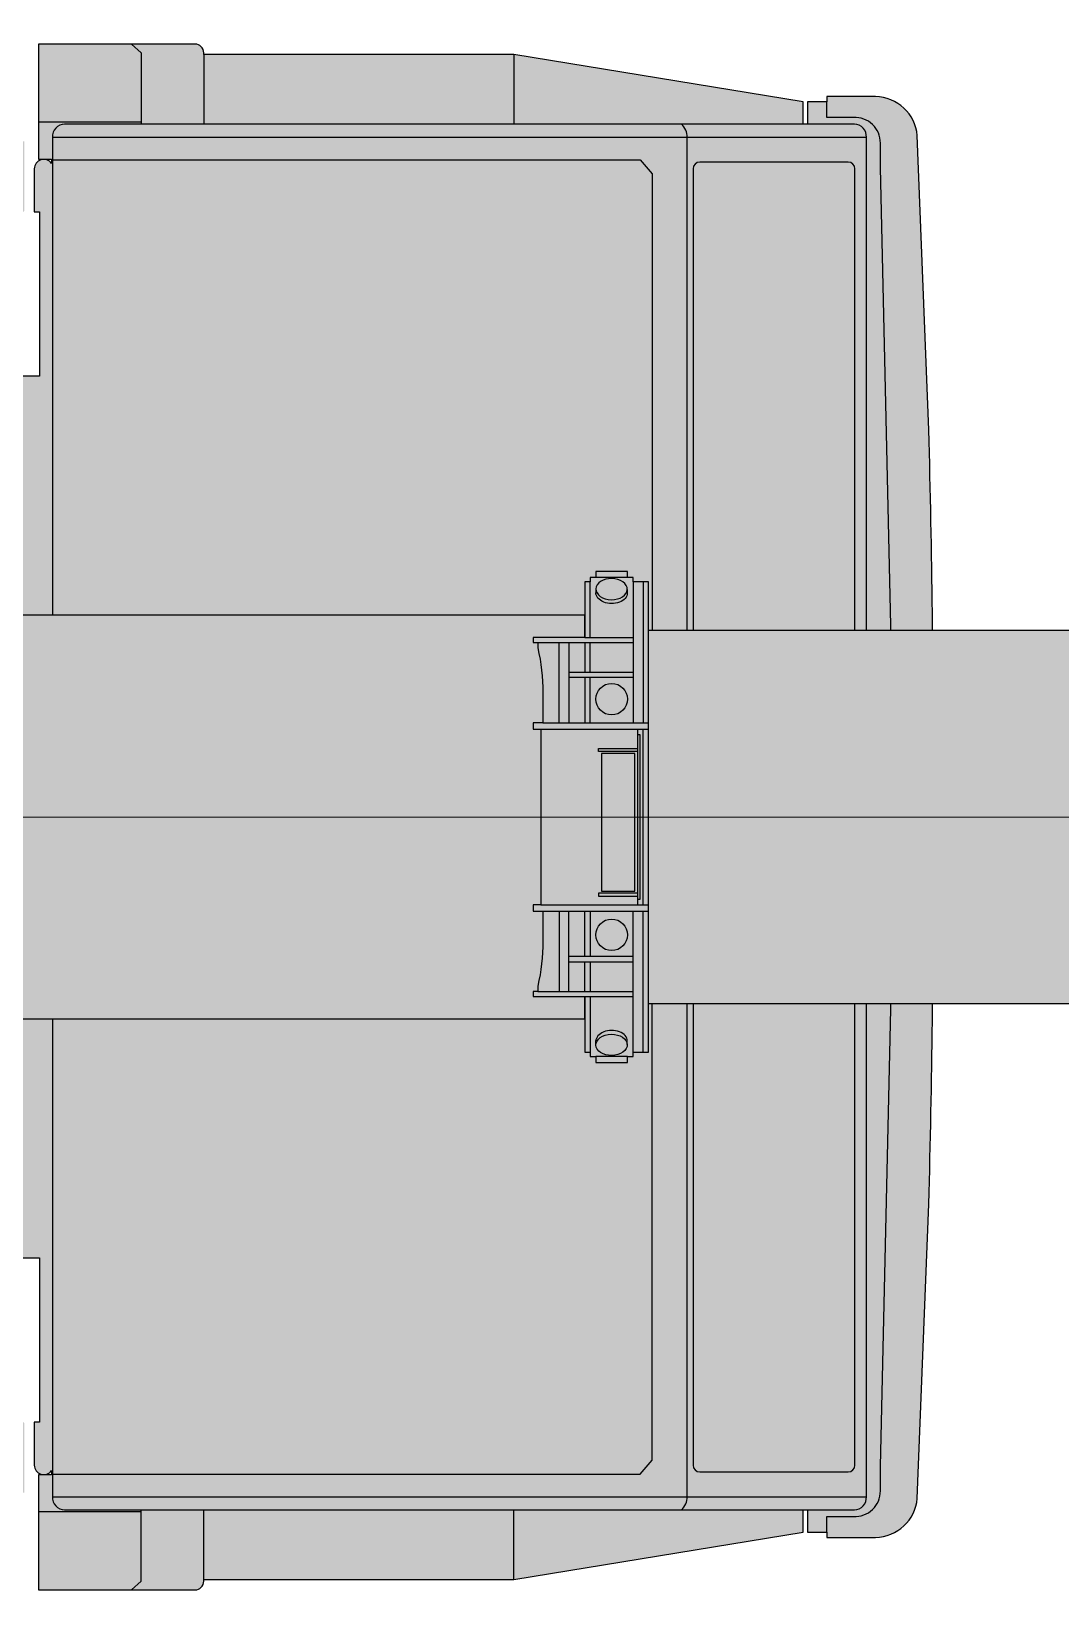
# Model space of a CAD drawing. Header units: millimetres. Extents: x -4300 to 16918, y -16722 to 12457.
# Drawn here: x 7575 to 9532, y -13715 to -10728 of the extents above; entities that cross this region are included whole.
import ezdxf

# ---------------------------------------------------------------- set-up
doc = ezdxf.new("R2010")
doc.units = ezdxf.units.MM
doc.set_wipeout_variables(frame=1)
doc.layers.add('Техника KA-1300SL', color=250, linetype='Continuous')
doc.layers.add('Техника KA-1300SL Штрих', color=7, linetype='Continuous', true_color=0xffe79e)

# ---------------------------------------------------------------- blocks, each defined once
blk = doc.blocks.new('KA-1300SL-20230312.204833')
at = {"color": 0, "linetype": 'ByBlock', "lineweight": -2, "transparency": 16777216}
blk.add_wipeout([(-92.00050564589031, -447.0027251961592), (-92.00050564589031, -455.0001616890932), (-81.00094367633568, -455.00721721312766), (-81.00799920038122, -467.0016080715204), (-21.00076728824206, -467.0016080715204), (-21.00076728824206, -455.00721721312766), (-9.997677556671931, -455.0001616890932), (-9.983566508602962, -447.0027251961592), (0, -447.0027251961592), (0, -341.4873632624758), (98.00122883710361, -341.5014743105421), (98.00122883710361, -331.50026899185195), (89.38996175318607, -331.50026899185195), (89.38996175318607, -321.5025914351819), (89.38996175318607, -321.50259143518167), (85.11587645348595, -300.37656458190554), (82.09681165330437, -279.0350073873906), (80.34330490708197, -257.55240908445217), (79.86147654479657, -236.00375118694592), (79.86147654479646, -236.00375118694592), (79.86147654479646, -179.00217251344293), (98.00122883710361, -179.00217251344293), (98.00122883710361, -167.00778165504914), (83.62207085510096, -167.00072613101474), (83.62207085510096, 167.00072613101474), (98.00122883710361, 167.00778165504926), (98.00122883710361, 179.00217251344293), (79.86147654479646, 179.00217251344293), (79.86147654479646, 236.00375118694592), (79.86147654479657, 236.00375118694592), (80.34330490708197, 257.55240908445217), (82.09681165330437, 279.0350073873906), (85.11587645348595, 300.37656458190554), (89.38996175318607, 321.5025914351818), (89.38996175318607, 321.502591435182), (89.38996175318607, 331.50026899185195), (98.00122883710361, 331.50026899185195), (98.00122883710361, 341.5014743105421), (0, 341.4873632624758), (0, 447.0027251961592), (-9.983566508602962, 447.0027251961592), (-9.997677556671931, 455.00016168909315), (-21.00076728824206, 455.00721721312766), (-21.00076728824206, 467.0016080715204), (-81.00799920038122, 467.0016080715204), (-81.00094367633568, 455.00721721312766), (-92.00050564589031, 455.00016168909315), (-92.00050564589031, 447.0027251961592), (-120.92462642469764, 447.0027251961592), (-120.92462642469764, -447.0027251961592)], dxfattribs=at)
at = {"layer": 'Техника KA-1300SL Штрих', "ltscale": 30, "transparency": 16777216}
h = blk.add_hatch(color=256, dxfattribs=at)
h.dxf.hatch_style = 1
edge = h.paths.add_edge_path()
edge.add_line((-120.9246264246976, -447.0027251961592), (-92.00050564589037, -447.0027251961592))
edge.add_line((-92.00050564589037, -447.0027251961592), (-92.00050564589037, -455.0001616890931))
edge.add_line((-92.00050564589037, -455.0001616890931), (-81.00094367633574, -455.0072172131277))
edge.add_line((-81.00094367633574, -455.0072172131277), (-81.00799920038116, -467.0016080715204))
edge.add_line((-81.00799920038116, -467.0016080715204), (-21.00076728824206, -467.0016080715204))
edge.add_line((-21.00076728824206, -467.0016080715204), (-21.00076728824206, -455.0072172131277))
edge.add_line((-21.00076728824206, -455.0072172131277), (-9.997677556671988, -455.0001616890931))
edge.add_line((-9.997677556671988, -455.0001616890931), (-9.983566508602962, -447.0027251961592))
edge.add_line((-9.983566508602962, -447.0027251961592), (0, -447.0027251961592))
edge.add_line((0, -447.0027251961592), (0, -341.4873632624758))
edge.add_line((0, -341.4873632624758), (98.00122883710355, -341.5014743105421))
edge.add_line((98.00122883710355, -341.5014743105421), (98.00122883710355, -331.500268991852))
edge.add_line((98.00122883710355, -331.500268991852), (89.38996175318607, -331.500268991852))
edge.add_line((89.38996175318607, -331.500268991852), (89.38996175318607, -321.5025914351818))
edge.add_arc((444.6858539962559, -238.6259876081981), 364.8338012118585, 179.5881840636897, 193.1300809338688, ccw=False)
edge.add_line((79.86147654479646, -236.0037511869459), (79.86147654479646, -179.0021725134429))
edge.add_line((79.86147654479646, -179.0021725134429), (98.00122883710355, -179.0021725134429))
edge.add_line((98.00122883710355, -179.0021725134429), (98.00122883710355, -167.0077816550493))
edge.add_line((98.00122883710355, -167.0077816550493), (83.6220708551009, -167.0007261310147))
edge.add_line((83.6220708551009, -167.0007261310147), (83.6220708551009, 167.0007261310147))
edge.add_line((83.6220708551009, 167.0007261310147), (98.00122883710355, 167.0077816550493))
edge.add_line((98.00122883710355, 167.0077816550493), (98.00122883710355, 179.0021725134429))
edge.add_line((98.00122883710355, 179.0021725134429), (79.86147654479646, 179.0021725134429))
edge.add_line((79.86147654479646, 179.0021725134429), (79.86147654479646, 236.0037511869459))
edge.add_arc((444.6858539962559, 238.6259876081981), 364.8338012118585, 166.8699190661312, 180.4118159363103, ccw=False)
edge.add_line((89.38996175318607, 321.5025914351818), (89.38996175318607, 331.500268991852))
edge.add_line((89.38996175318607, 331.500268991852), (98.00122883710355, 331.500268991852))
edge.add_line((98.00122883710355, 331.500268991852), (98.00122883710355, 341.5014743105421))
edge.add_line((98.00122883710355, 341.5014743105421), (0, 341.4873632624758))
edge.add_line((0, 341.4873632624758), (0, 447.0027251961592))
edge.add_line((0, 447.0027251961592), (-9.983566508602962, 447.0027251961592))
edge.add_line((-9.983566508602962, 447.0027251961592), (-9.997677556671988, 455.0001616890931))
edge.add_line((-9.997677556671988, 455.0001616890931), (-21.00076728824206, 455.0072172131277))
edge.add_line((-21.00076728824206, 455.0072172131277), (-21.00076728824206, 467.0016080715204))
edge.add_line((-21.00076728824206, 467.0016080715204), (-81.00799920038116, 467.0016080715204))
edge.add_line((-81.00799920038116, 467.0016080715204), (-81.00094367633574, 455.0072172131277))
edge.add_line((-81.00094367633574, 455.0072172131277), (-92.00050564589037, 455.0001616890931))
edge.add_line((-92.00050564589037, 455.0001616890931), (-92.00050564589037, 447.0027251961592))
edge.add_line((-92.00050564589037, 447.0027251961592), (-120.9246264246976, 447.0027251961592))
edge.add_line((-120.9246264246976, 447.0027251961592), (-120.9246264246976, -447.0027251961592))
h.paths.add_polyline_path([(-95.24957446370536, 141.0011200644412), (-95.24957446370536, -121.0128204751281), (-31.74985815456967, -121.0128204751281), (-31.74985815456967, 141.0011200644412)], flags=16)
h = blk.add_hatch(color=256, dxfattribs=at)
h.dxf.hatch_style = 1
h.set_gradient(color1=(173, 173, 173), tint=1, name='CYLINDER')
h.paths.add_polyline_path([(-95.24957446370536, 141.0011200644412), (-95.24957446370536, -121.0128204751281), (-31.74985815456967, -121.0128204751281), (-31.74985815456967, 141.0011200644412)])
at = {"color": 0, "linetype": 'ByBlock', "lineweight": -2, "transparency": 16777216}
for p, q in [((-80.82389778076322, 432.4991098603596), (-80.82389778076322, 425.0284843265499)), ((-21.13416445017356, 432.4991098603596), (-21.13416445017356, 425.0284843265499)), ((-80.82389778076322, -432.4991098603596), (-80.82389778076322, -425.0284843265499)), ((-21.13416445017356, -432.4991098603596), (-21.13416445017356, -425.0284843265499))]:
    blk.add_line(p, q, dxfattribs=at)
blk.add_lwpolyline([(-120.9246264246976, -447.0027251961592), (-92.00050564589037, -447.0027251961592), (-92.00050564589037, -455.0001616890931), (-81.00094367633574, -455.0072172131277), (-81.00799920038116, -467.0016080715204), (-21.00076728824206, -467.0016080715204), (-21.00076728824206, -455.0072172131277), (-9.997677556671988, -455.0001616890931), (-9.983566508602962, -447.0027251961592), (0, -447.0027251961592), (0, -341.4873632624758), (98.00122883710355, -341.5014743105421), (98.00122883710355, -331.500268991852), (89.38996175318607, -331.500268991852), (89.38996175318607, -321.5025914351818, -0.05915653331307316), (79.86147654479646, -236.0037511869459), (79.86147654479646, -179.0021725134429), (98.00122883710355, -179.0021725134429), (98.00122883710355, -167.0077816550493), (83.6220708551009, -167.0007261310147), (83.6220708551009, 167.0007261310147), (98.00122883710355, 167.0077816550493), (98.00122883710355, 179.0021725134429), (79.86147654479646, 179.0021725134429), (79.86147654479646, 236.0037511869459, -0.05915653331307316), (89.38996175318607, 321.5025914351818), (89.38996175318607, 331.500268991852), (98.00122883710355, 331.500268991852), (98.00122883710355, 341.5014743105421), (0, 341.4873632624758), (0, 447.0027251961592), (-9.983566508602962, 447.0027251961592), (-9.997677556671988, 455.0001616890931), (-21.00076728824206, 455.0072172131277), (-21.00076728824206, 467.0016080715204), (-81.00799920038116, 467.0016080715204), (-81.00094367633574, 455.0072172131277), (-92.00050564589037, 455.0001616890931), (-92.00050564589037, 447.0027251961592), (-120.9246264246976, 447.0027251961592)], format="xyb", close=True, dxfattribs=at)
for points in [[(-81.00094367633574, 455.0072172131277), (-21.00076728824206, 455.0072172131277)], [(-111.0010318703862, 447.0027251961592), (-111.0010318703862, 178.9986447514257)], [(-92.00050564589037, 447.0027251961592), (-92.00050564589037, 178.9880614653748)], [(-9.997677556671988, 341.5120575965948), (-9.983566508602962, 447.0027251961592)], [(0, 341.4873632624758), (-92.00403340790581, 341.5014743105421)], [(89.38996175318607, 331.500268991852), (-92.00403340790581, 331.500268991852)], [(-9.997677556671988, 275.5146857792952), (-9.997677556671988, 331.500268991852)], [(0, 331.500268991852), (0, 275.5146857792952)], [(30.00008819405411, 331.0028545474315), (30.00008819405411, 178.9915892273903)], [(49.00061441854632, 178.9915892273903), (49.00061441854632, 331.0028545474315)], [(30.00008819405411, 275.5005747312298), (-91.98992235983314, 275.5005747312298)], [(-91.98992235983314, 265.5028971745569), (30.00008819405411, 265.5028971745569)], [(-9.997677556671988, 179.0021725134429), (-9.997677556671988, 265.5028971745569)], [(0, 265.5028971745569), (0, 179.0021725134429)], [(79.86147654479646, 179.0021725134429), (-121.0022371890809, 179.0021725134429)], [(83.6220708551009, 167.0007261310147), (-120.9246264246976, 167.0007261310147)], [(-111.0010318703862, 167.0007261310147), (-111.0010318703862, -167.0007261310147)], [(-100.9998265517024, 156.5021063679033), (-105.5153619336852, 156.5021063679033), (-105.5153619336852, -156.5021063679033), (-100.9998265517024, -156.5021063679033)], [(-100.9998265517024, 167.0007261310147), (-100.9998265517024, -167.0007261310147)], [(-100.9998265516988, 144.5006599854778), (-25.9996060665726, 144.5006599854778), (-25.9996060665726, 150.5013831766928), (-100.9998265516988, 150.5013831766928)], [(-100.9998265516988, -124.5123603961647), (-25.9996060665726, -124.5123603961647), (-25.9996060665726, -130.5130835873797), (-100.9998265516988, -130.5130835873797)], [(79.86147654479646, -179.0021725134429), (-121.0022371890809, -179.0021725134429)], [(83.6220708551009, -167.0007261310147), (-120.9246264246976, -167.0007261310147)], [(-111.0010318703862, -447.0027251961592), (-111.0010318703862, -178.9986447514257)], [(-92.00050564589037, -447.0027251961592), (-92.00050564589037, -178.9880614653748)], [(-9.997677556671988, -179.0021725134429), (-9.997677556671988, -265.5028971745569)], [(0, -265.5028971745569), (0, -179.0021725134429)], [(30.00008819405411, -331.0028545474315), (30.00008819405411, -178.9915892273903)], [(49.00061441854632, -178.9915892273903), (49.00061441854632, -331.0028545474315)], [(-91.98992235983314, -265.5028971745569), (30.00008819405411, -265.5028971745569)], [(30.00008819405411, -275.5005747312298), (-91.98992235983314, -275.5005747312298)], [(-9.997677556671988, -275.5146857792952), (-9.997677556671988, -331.500268991852)], [(0, -331.500268991852), (0, -275.5146857792952)], [(89.38996175318607, -331.500268991852), (-92.00403340790581, -331.500268991852)], [(0, -341.4873632624758), (-92.00403340790581, -341.5014743105421)], [(-9.997677556671988, -341.5120575965948), (-9.983566508602962, -447.0027251961592)], [(-81.00094367633574, -455.0072172131277), (-21.00076728824206, -455.0072172131277)]]:
    blk.add_lwpolyline(points, dxfattribs=at)
blk.add_lwpolyline([(-95.24957446370536, 141.0011200644412), (-95.24957446370536, -121.0128204751281), (-31.74985815456967, -121.0128204751281), (-31.74985815456967, 141.0011200644412)], close=True, dxfattribs=at)
for centre in [(-51.01026259248465, 224.0353560273361), (-51.01026259248465, -224.0353560273361)]:
    blk.add_circle(centre, 29.97591387476148, dxfattribs=at)
blk.add_ellipse((-50.97903111546839, 433.1693846436219), major_axis=(-29.84486666529483, -0.6702747832623553), ratio=0.6705945017186393, dxfattribs=at)
blk.add_ellipse((-50.97903111546839, 425.6987591098123), major_axis=(-29.84486666529483, -0.6702747832623553), ratio=0.6705945017186393, start_param=6.253066318230379, end_param=9.42477796076938, dxfattribs=at)
at = {"color": 0, "linetype": 'ByBlock', "lineweight": -2, "transparency": 16777216, "extrusion": (0, 0, -1)}
blk.add_ellipse((-50.97903111546839, -433.1693846436219), major_axis=(-29.84486666529483, 0.6702747832623592), ratio=0.6705945017186393, dxfattribs=at)
blk.add_ellipse((-50.97903111546839, -425.6987591098123), major_axis=(-29.84486666529483, 0.6702747832623592), ratio=0.6705945017186393, start_param=6.253066318230379, end_param=9.42477796076938, dxfattribs=at)
blk = doc.blocks.new('KA-1300SL-20230914.120726')
at = {"color": 0, "linetype": 'ByBlock', "lineweight": -2, "transparency": 16777216}
blk.add_wipeout([(-9291.96874633288, 39.8931405182675), (-9307.615104170627, 29.948719068915125), (-9317.52333490026, 14.279418020121739), (-9319.799420021593, -4.119480535760886), (-9314.008272035619, -21.730915359586106), (-9301.256904063246, -35.18835368871896), (-9291.96920302798, -39.8929759863322), (-9291.969203027984, -39.89297598632402), (-9290.698294881266, -213.8917088613207), (-9288.597346624207, -387.8823990319279), (-9285.666406069016, -561.861086913761), (-9281.905539916435, -735.8238131955832), (-9281.905539916428, -735.8238131955977), (-9259.785850837165, -1295.4048556536372), (-9259.785850837165, -1295.4048556536372), (-9253.520432900952, -1320.3568249843775), (-9239.762042273976, -1342.0953374163091), (-9219.892449161813, -1358.4371703904499), (-9195.907178513839, -1367.7410957631637), (-9180.256805328838, -1369.5288124765766), (-9088.04786731637, -1369.5288124765766), (-9088.033798504744, -1359.550507830706), (-9051.300131348788, -1359.5364390190807), (-9051.296614145882, -1317.2455912707792), (-9042.943257242834, -1317.2455912707792), (-9042.943257242834, -1359.5118185987349), (-8492.884377485316, -1449.4748345423495), (-7903.365998319267, -1449.4748345423495), (-7903.102208101279, -1452.8689353471646), (-7903.102208101279, -1452.8689353471646), (-7901.834117993775, -1459.140302861123), (-7898.30377663728, -1464.4764806057747), (-7893.027941696531, -1468.0963795952302), (-7886.778869412003, -1469.4701330660582), (-7886.778869412003, -1469.4701330660582), (-7588.611510212533, -1469.4701330660582), (-7588.611510212533, -1250.3694952057322), (-7613.544961617034, -1250.3694952057322), (-7613.488686370632, -1242.508546709667), (-7613.488686370632, -1242.508546709667), (-7604.553499974532, -1249.0780643791431), (-7593.463875160912, -1249.2058917461673), (-7584.379632518811, -1242.844079585937), (-7580.7083552815275, -1232.379002338751), (-7580.7083552815275, -1150.403554195902), (-7590.964518957016, -1150.403554195902), (-7590.964518957016, -837.8649039202892), (-7557.290818329748, -837.8649039202892), (-7557.290818329748, -1148.5921946990302), (-7557.797295548291, -1148.5921946990302), (-7562.0882830942755, -1152.8831822450156), (-7562.0882830942755, -1441.188304494527), (-7562.0882830942755, -1441.188304494527), (-7558.0994565668225, -1461.1820058817702), (-7546.768293404287, -1478.1308575718567), (-7529.817154245315, -1489.4585984517298), (-7509.822647903035, -1493.4433880769175), (-7509.822647903035, -1493.4433880769175), (-7496.415070423265, -1493.4609740916048), (-7492.3409258957945, -1491), (1943.4022932506177, -1491), (1943.4022932506177, -1473.6696733364734), (2178.4745495095694, -1473.6696733364734), (2178.4745495095694, -1451.194746763652), (2191.1857208138244, -1451.194746763652), (2191.1857208138244, -1470.4901219089588), (2194.386375458779, -1473.680224945192), (2253.6688304486015, -1473.680224945192), (2253.6688304486015, -1485.7758857408044), (2328.645044807424, -1485.7758857408044), (2328.645044807424, -1473.680224945192), (2473.596010991968, -1473.680224945192), (2473.596010991968, -1485.7794029437082), (2548.561673742077, -1485.7794029437082), (2548.561673742077, -1473.680224945192), (2607.8335771231787, -1473.680224945192), (2611.0447833768476, -1470.4901219089588), (2611.0447833768476, -1261.3959263177476), (3379.6626517470922, -1261.3959263177476), (3379.6626517470922, -1397.8774679033277), (3390.667979641671, -1407.8944617811712), (3709.5375951490623, -1407.8944617811712), (3720.53940584074, -1397.8915367149566), (3720.53940584074, -1261.3959263177476), (3723.666199224658, -1261.3959263177476), (3755.820468196295, -1234.5596681408097), (3755.9154326747666, -1113.6452666195974), (3763.63569305463, -1113.6452666195974), (3763.63569305463, -1401.5142557086992), (3773.613997700507, -1401.5142557086992), (3773.613997700507, -1461.486082468201), (3776.1956246339096, -1482.5963343132853), (3785.111734001999, -1488.6881297474229), (3793.4158500643507, -1491.2134814343226), (3864.322660660305, -1491.2134814343226), (3872.64084553429, -1488.6881297474229), (3881.542886090756, -1482.5963343132853), (3883.5969325881724, -1461.486082468201), (3883.5969325881724, -1401.5142557086992), (3908.399985074683, -1401.5142557086992), (3909.999999999998, -1399.4953812403437), (3909.999999999998, 1399.4953812403446), (3908.399985074683, 1401.5142557086992), (3883.5969325881724, 1401.5142557086992), (3883.5969325881724, 1461.4860824682046), (3881.542886090756, 1482.5963343132871), (3872.64084553429, 1488.6881297474256), (3864.322660660305, 1491.2134814343235), (3793.4158500643507, 1491.2134814343235), (3785.111734001999, 1488.6881297474256), (3776.1956246339096, 1482.5963343132871), (3773.613997700507, 1461.4860824682046), (3773.613997700507, 1401.5142557086992), (3763.63569305463, 1401.5142557086992), (3763.63569305463, 1113.6452666195992), (3755.9154326747666, 1113.6452666195992), (3755.820468196295, 1234.5596681408088), (3723.666199224658, 1261.3959263177503), (3197.7353314060374, 1261.3959263177503), (3197.7353314060374, 1397.8915367149575), (3186.7335207143615, 1407.894461781173), (2824.8731340802697, 1407.894461781173), (2813.8678061856917, 1397.8774679033313), (2813.8678061856917, 1261.3959263177503), (2611.0447833768476, 1261.3959263177503), (2611.0447833768476, 1470.4901219089597), (2607.8335771231787, 1473.6802249451948), (2548.561673742077, 1473.6802249451948), (2548.561673742077, 1485.779402943711), (2473.596010991968, 1485.779402943711), (2473.596010991968, 1473.6802249451948), (2328.645044807424, 1473.6802249451948), (2328.645044807424, 1485.7758857408053), (2253.6688304486015, 1485.7758857408053), (2253.6688304486015, 1473.6802249451948), (2194.386375458779, 1473.6802249451948), (2191.1857208138244, 1470.4901219089597), (2191.1857208138244, 1451.1947467636537), (2178.4745495095694, 1451.1947467636537), (2178.4745495095694, 1473.669673336476), (1943.4022932506177, 1473.669673336476), (1943.4022932506177, 1491.0000000000027), (-7492.3409258957945, 1491.0000000000027), (-7496.415070423265, 1493.4609740916067), (-7509.822647903035, 1493.4433880769184), (-7509.822647903035, 1493.4433880769184), (-7529.8127563827975, 1489.4510313464225), (-7546.7600068112515, 1478.1225693055521), (-7558.091890349616, 1461.1776064915111), (-7562.0882830942755, 1441.1883044945307), (-7562.0882830942755, 1441.1883044945307), (-7562.0882830942755, 1152.8831822450165), (-7557.797295548291, 1148.592194699032), (-7557.290818329748, 1148.592194699032), (-7557.290818329748, 837.8649039202892), (-7590.964518957016, 837.8649039202892), (-7590.964518957016, 1150.403554195901), (-7580.7083552815275, 1150.403554195901), (-7580.7083552815275, 1232.3790023387528), (-7580.7083552815275, 1232.3790023387528), (-7584.379632518811, 1242.8440795859397), (-7593.463875160912, 1249.20589174617), (-7604.553499974532, 1249.0780643791468), (-7613.488686370632, 1242.5085467096696), (-7613.544961617034, 1250.369495205733), (-7588.611510212533, 1250.369495205733), (-7588.611510212533, 1469.47013306606), (-7886.778869412003, 1469.47013306606), (-7886.778869412003, 1469.47013306606), (-7893.027941696532, 1468.0963795952312), (-7898.30377663728, 1464.4764806057765), (-7901.834117993775, 1459.1403028611248), (-7903.102208101279, 1452.8689353471646), (-7903.102208101279, 1452.8689353471646), (-7903.365998319267, 1449.4748345423513), (-8492.884377485316, 1449.4748345423513), (-9042.943257242834, 1359.5118185987385), (-9042.943257242834, 1317.245591270782), (-9051.296614145882, 1317.245591270782), (-9051.300131348788, 1359.5364390190834), (-9088.033798504744, 1359.5505078307078), (-9088.04786731637, 1369.5288124765802), (-9180.256805328838, 1369.5288124765802), (-9180.256805328838, 1369.5288124765802), (-9205.58735338048, 1365.0321947697985), (-9228.238900297973, 1352.835323956252), (-9245.936526471203, 1334.163145100255), (-9256.902839963957, 1310.8909255289227), (-9259.785850837165, 1295.4048556536409), (-9281.905539916428, 735.8238131956014), (-9281.905539916428, 735.8238131956032), (-9285.666472602039, 561.8611304214219), (-9288.597359229563, 387.88248369650773), (-9290.698133080092, 213.89183348252027), (-9291.96874633147, 39.89314051437759), (-9291.968746331466, 39.89314051435758)], dxfattribs=at)
at = {"layer": 'Техника KA-1300SL Штрих', "true_color": 0xadadad, "transparency": 16777216}
h = blk.add_hatch(color=253, dxfattribs=at)
h.dxf.hatch_style = 1
edge = h.paths.add_edge_path()
edge.add_arc((-9277.597083048966, 1.374302019340151e-09), 42.40291694974341, 109.8117585431107, 250.1875855357099)
edge.add_arc((27182.637754929, 139.5180317293714), 36475.04819800975, 180.2818237534648, 181.3751375568998)
edge.add_line((-9281.905539916428, -735.8238131955995), (-9259.785850837165, -1295.404855653637))
edge.add_arc((-9178.912336112773, -1288.360191174856), 81.1797553673018, 184.9783083922661, 269.0510450129045)
edge.add_line((-9180.256805328838, -1369.528812476577), (-9088.04786731637, -1369.528812476577))
edge.add_line((-9088.04786731637, -1369.528812476577), (-9088.033798504744, -1359.550507830706))
edge.add_line((-9088.033798504744, -1359.550507830706), (-9051.300131348788, -1359.536439019082))
edge.add_line((-9051.300131348788, -1359.536439019082), (-9051.296614145882, -1317.24559127078))
edge.add_line((-9051.296614145882, -1317.24559127078), (-9042.943257242834, -1317.24559127078))
edge.add_line((-9042.943257242834, -1317.24559127078), (-9042.943257242834, -1359.511818598735))
edge.add_line((-9042.943257242834, -1359.511818598735), (-8492.884377485316, -1449.47483454235))
edge.add_line((-8492.884377485316, -1449.47483454235), (-7903.365998319267, -1449.47483454235))
edge.add_line((-7903.365998319267, -1449.47483454235), (-7903.102208101279, -1452.868935347165))
edge.add_arc((-7886.379061033759, -1452.751352403245), 16.72356043402818, 180.4028485419735, 268.6301053885255)
edge.add_line((-7886.778869412004, -1469.470133066058), (-7588.611510212534, -1469.470133066058))
edge.add_line((-7588.611510212534, -1469.470133066058), (-7588.611510212534, -1250.369495205731))
edge.add_line((-7588.611510212534, -1250.369495205731), (-7613.544961617034, -1250.369495205731))
edge.add_line((-7613.544961617034, -1250.369495205731), (-7613.488686370632, -1242.508546709668))
edge.add_arc((-7598.810003777294, -1231.905225529328), 18.10784754545376, 215.8429124893747, 358.5007323689258)
edge.add_line((-7580.708355281528, -1232.379002338751), (-7580.708355281528, -1150.403554195901))
edge.add_line((-7580.708355281528, -1150.403554195901), (-7590.964518957016, -1150.403554195901))
edge.add_line((-7590.964518957016, -1150.403554195901), (-7590.964518957016, -837.8649039202892))
edge.add_line((-7590.964518957016, -837.8649039202892), (-7557.290818329749, -837.8649039202892))
edge.add_line((-7557.290818329749, -837.8649039202892), (-7557.290818329749, -1148.59219469903))
edge.add_line((-7557.290818329749, -1148.59219469903), (-7557.797295548292, -1148.59219469903))
edge.add_line((-7557.797295548292, -1148.59219469903), (-7562.088283094276, -1152.883182245015))
edge.add_line((-7562.088283094276, -1152.883182245015), (-7562.088283094276, -1441.188304494527))
edge.add_arc((-7509.795278835592, -1441.150377226416), 52.29301801269855, 180.0415556926017, 269.9700125908796)
edge.add_line((-7509.822647903035, -1493.443388076917), (-7496.415070423264, -1493.460974091605))
edge.add_line((-7496.415070423264, -1493.460974091605), (-7492.340925895795, -1490.999999999999))
edge.add_line((-7492.340925895795, -1490.999999999999), (1943.402293250619, -1490.999999999999))
edge.add_line((1943.402293250619, -1490.999999999999), (1943.402293250619, -1473.669673336474))
edge.add_line((1943.402293250619, -1473.669673336474), (2178.474549509569, -1473.669673336474))
edge.add_line((2178.474549509569, -1473.669673336474), (2178.474549509569, -1451.194746763652))
edge.add_line((2178.474549509569, -1451.194746763652), (2191.185720813824, -1451.194746763652))
edge.add_line((2191.185720813824, -1451.194746763652), (2191.185720813824, -1470.490121908958))
edge.add_line((2191.185720813824, -1470.490121908958), (2194.386375458779, -1473.680224945193))
edge.add_line((2194.386375458779, -1473.680224945193), (2253.668830448601, -1473.680224945193))
edge.add_line((2253.668830448601, -1473.680224945193), (2253.668830448601, -1485.775885740803))
edge.add_line((2253.668830448601, -1485.775885740803), (2328.645044807424, -1485.775885740803))
edge.add_line((2328.645044807424, -1485.775885740803), (2328.645044807424, -1473.680224945193))
edge.add_line((2328.645044807424, -1473.680224945193), (2473.596010991968, -1473.680224945193))
edge.add_line((2473.596010991968, -1473.680224945193), (2473.596010991968, -1485.779402943709))
edge.add_line((2473.596010991968, -1485.779402943709), (2548.561673742078, -1485.779402943709))
edge.add_line((2548.561673742078, -1485.779402943709), (2548.561673742078, -1473.680224945193))
edge.add_line((2548.561673742078, -1473.680224945193), (2607.833577123179, -1473.680224945193))
edge.add_line((2607.833577123179, -1473.680224945193), (2611.044783376848, -1470.490121908958))
edge.add_line((2611.044783376848, -1470.490121908958), (2611.044783376848, -1261.395926317748))
edge.add_line((2611.044783376848, -1261.395926317748), (3379.662651747093, -1261.395926317748))
edge.add_line((3379.662651747093, -1261.395926317748), (3379.662651747093, -1397.877467903329))
edge.add_line((3379.662651747093, -1397.877467903329), (3390.667979641671, -1407.894461781171))
edge.add_line((3390.667979641671, -1407.894461781171), (3709.537595149063, -1407.894461781171))
edge.add_line((3709.537595149063, -1407.894461781171), (3720.539405840739, -1397.891536714956))
edge.add_line((3720.539405840739, -1397.891536714956), (3720.539405840739, -1261.395926317748))
edge.add_line((3720.539405840739, -1261.395926317748), (3723.666199224658, -1261.395926317748))
edge.add_line((3723.666199224658, -1261.395926317748), (3755.820468196295, -1234.559668140809))
edge.add_line((3755.820468196295, -1234.559668140809), (3755.915432674766, -1113.645266619597))
edge.add_line((3755.915432674766, -1113.645266619597), (3763.635693054631, -1113.645266619597))
edge.add_line((3763.635693054631, -1113.645266619597), (3763.635693054631, -1401.514255708697))
edge.add_line((3763.635693054631, -1401.514255708697), (3773.613997700507, -1401.514255708697))
edge.add_line((3773.613997700507, -1401.514255708697), (3773.613997700507, -1461.486082468203))
edge.add_line((3773.613997700507, -1461.486082468203), (3776.19562463391, -1482.596334313285))
edge.add_line((3776.19562463391, -1482.596334313285), (3785.111734001998, -1488.688129747424))
edge.add_line((3785.111734001998, -1488.688129747424), (3793.415850064351, -1491.213481434322))
edge.add_line((3793.415850064351, -1491.213481434322), (3864.322660660305, -1491.213481434322))
edge.add_line((3864.322660660305, -1491.213481434322), (3872.640845534289, -1488.688129747424))
edge.add_line((3872.640845534289, -1488.688129747424), (3881.542886090755, -1482.596334313285))
edge.add_line((3881.542886090755, -1482.596334313285), (3883.596932588173, -1461.486082468203))
edge.add_line((3883.596932588173, -1461.486082468203), (3883.596932588173, -1401.514255708697))
edge.add_line((3883.596932588173, -1401.514255708697), (3908.399985074683, -1401.514255708697))
edge.add_line((3908.399985074683, -1401.514255708697), (3909.999999999999, -1399.495381240343))
edge.add_line((3909.999999999999, -1399.495381240343), (3909.999999999999, 1399.495381240345))
edge.add_line((3909.999999999999, 1399.495381240345), (3908.399985074683, 1401.514255708699))
edge.add_line((3908.399985074683, 1401.514255708699), (3883.596932588173, 1401.514255708699))
edge.add_line((3883.596932588173, 1401.514255708699), (3883.596932588173, 1461.486082468205))
edge.add_line((3883.596932588173, 1461.486082468205), (3881.542886090755, 1482.596334313287))
edge.add_line((3881.542886090755, 1482.596334313287), (3872.640845534289, 1488.688129747426))
edge.add_line((3872.640845534289, 1488.688129747426), (3864.322660660305, 1491.213481434324))
edge.add_line((3864.322660660305, 1491.213481434324), (3793.415850064351, 1491.213481434324))
edge.add_line((3793.415850064351, 1491.213481434324), (3785.111734001998, 1488.688129747426))
edge.add_line((3785.111734001998, 1488.688129747426), (3776.19562463391, 1482.596334313287))
edge.add_line((3776.19562463391, 1482.596334313287), (3773.613997700507, 1461.486082468205))
edge.add_line((3773.613997700507, 1461.486082468205), (3773.613997700507, 1401.514255708699))
edge.add_line((3773.613997700507, 1401.514255708699), (3763.635693054631, 1401.514255708699))
edge.add_line((3763.635693054631, 1401.514255708699), (3763.635693054631, 1113.645266619599))
edge.add_line((3763.635693054631, 1113.645266619599), (3755.915432674766, 1113.645266619599))
edge.add_line((3755.915432674766, 1113.645266619599), (3755.820468196295, 1234.559668140811))
edge.add_line((3755.820468196295, 1234.559668140811), (3723.666199224658, 1261.39592631775))
edge.add_line((3723.666199224658, 1261.39592631775), (3197.735331406037, 1261.39592631775))
edge.add_line((3197.735331406037, 1261.39592631775), (3197.735331406037, 1397.891536714958))
edge.add_line((3197.735331406037, 1397.891536714958), (3186.733520714361, 1407.894461781173))
edge.add_line((3186.733520714361, 1407.894461781173), (2824.873134080269, 1407.894461781173))
edge.add_line((2824.873134080269, 1407.894461781173), (2813.867806185691, 1397.877467903331))
edge.add_line((2813.867806185691, 1397.877467903331), (2813.867806185691, 1261.39592631775))
edge.add_line((2813.867806185691, 1261.39592631775), (2611.044783376848, 1261.39592631775))
edge.add_line((2611.044783376848, 1261.39592631775), (2611.044783376848, 1470.49012190896))
edge.add_line((2611.044783376848, 1470.49012190896), (2607.833577123179, 1473.680224945195))
edge.add_line((2607.833577123179, 1473.680224945195), (2548.561673742078, 1473.680224945195))
edge.add_line((2548.561673742078, 1473.680224945195), (2548.561673742078, 1485.779402943711))
edge.add_line((2548.561673742078, 1485.779402943711), (2473.596010991968, 1485.779402943711))
edge.add_line((2473.596010991968, 1485.779402943711), (2473.596010991968, 1473.680224945195))
edge.add_line((2473.596010991968, 1473.680224945195), (2328.645044807424, 1473.680224945195))
edge.add_line((2328.645044807424, 1473.680224945195), (2328.645044807424, 1485.775885740805))
edge.add_line((2328.645044807424, 1485.775885740805), (2253.668830448601, 1485.775885740805))
edge.add_line((2253.668830448601, 1485.775885740805), (2253.668830448601, 1473.680224945195))
edge.add_line((2253.668830448601, 1473.680224945195), (2194.386375458779, 1473.680224945195))
edge.add_line((2194.386375458779, 1473.680224945195), (2191.185720813824, 1470.49012190896))
edge.add_line((2191.185720813824, 1470.49012190896), (2191.185720813824, 1451.194746763654))
edge.add_line((2191.185720813824, 1451.194746763654), (2178.474549509569, 1451.194746763654))
edge.add_line((2178.474549509569, 1451.194746763654), (2178.474549509569, 1473.669673336476))
edge.add_line((2178.474549509569, 1473.669673336476), (1943.402293250619, 1473.669673336476))
edge.add_line((1943.402293250619, 1473.669673336476), (1943.402293250619, 1491.000000000001))
edge.add_line((1943.402293250619, 1491.000000000001), (-7492.340925895795, 1491.000000000001))
edge.add_line((-7492.340925895795, 1491.000000000001), (-7496.415070423264, 1493.460974091607))
edge.add_line((-7496.415070423264, 1493.460974091607), (-7509.822647903035, 1493.443388076918))
edge.add_arc((-7509.766925388432, 1441.122018053988), 52.32139969529743, 90.0610202619338, 179.9274114545853)
edge.add_line((-7562.088283094276, 1441.188304494529), (-7562.088283094276, 1152.883182245017))
edge.add_line((-7562.088283094276, 1152.883182245017), (-7557.797295548292, 1148.592194699032))
edge.add_line((-7557.797295548292, 1148.592194699032), (-7557.290818329749, 1148.592194699032))
edge.add_line((-7557.290818329749, 1148.592194699032), (-7557.290818329749, 837.864903920291))
edge.add_line((-7557.290818329749, 837.864903920291), (-7590.964518957016, 837.864903920291))
edge.add_line((-7590.964518957016, 837.864903920291), (-7590.964518957016, 1150.403554195903))
edge.add_line((-7590.964518957016, 1150.403554195903), (-7580.708355281528, 1150.403554195903))
edge.add_line((-7580.708355281528, 1150.403554195903), (-7580.708355281528, 1232.379002338753))
edge.add_arc((-7598.810003777294, 1231.90522552933), 18.10784754545368, 1.499267631074234, 144.1570875106253)
edge.add_line((-7613.488686370632, 1242.50854670967), (-7613.544961617034, 1250.369495205733))
edge.add_line((-7613.544961617034, 1250.369495205733), (-7588.611510212534, 1250.369495205733))
edge.add_line((-7588.611510212534, 1250.369495205733), (-7588.611510212534, 1469.47013306606))
edge.add_line((-7588.611510212534, 1469.47013306606), (-7886.778869412004, 1469.47013306606))
edge.add_arc((-7886.379061033759, 1452.751352403247), 16.72356043402784, 91.36989461147445, 179.5971514580265)
edge.add_line((-7903.102208101279, 1452.868935347166), (-7903.365998319267, 1449.474834542351))
edge.add_line((-7903.365998319267, 1449.474834542351), (-8492.884377485316, 1449.474834542351))
edge.add_line((-8492.884377485316, 1449.474834542351), (-9042.943257242834, 1359.511818598737))
edge.add_line((-9042.943257242834, 1359.511818598737), (-9042.943257242834, 1317.245591270782))
edge.add_line((-9042.943257242834, 1317.245591270782), (-9051.296614145882, 1317.245591270782))
edge.add_line((-9051.296614145882, 1317.245591270782), (-9051.300131348788, 1359.536439019083))
edge.add_line((-9051.300131348788, 1359.536439019083), (-9088.033798504744, 1359.550507830708))
edge.add_line((-9088.033798504744, 1359.550507830708), (-9088.04786731637, 1369.528812476578))
edge.add_line((-9088.04786731637, 1369.528812476578), (-9180.256805328838, 1369.528812476578))
edge.add_arc((-9178.912336112773, 1288.360191174858), 81.17975536730201, 90.94895498709552, 175.0216916077339)
edge.add_line((-9259.785850837165, 1295.404855653639), (-9281.905539916428, 735.8238131956014))
edge.add_arc((27177.32752926914, -139.4173518668249), 36469.73708556472, 178.6248203610901, 179.718293120544)
edge = h.paths.add_edge_path(flags=17)
edge.add_line((-7562.088283094276, 1284.535604239912), (-7562.088283094276, 1441.188304494529))
edge.add_arc((-7509.766925388432, 1441.122018053988), 52.32139969529763, 90.06102026193378, 179.9274114545853, ccw=False)
edge.add_line((-7509.822647903035, 1493.443388076918), (-7496.415070423264, 1493.460974091607))
edge.add_line((-7496.415070423264, 1493.460974091607), (-7492.340925895795, 1491.000000000001))
edge.add_line((-7492.340925895795, 1491.000000000001), (-4998.237293179744, 1491.000000000001))
edge.add_line((-4998.237293179744, 1491.000000000001), (-4998.237293179744, 1434.477481348843))
edge.add_line((-4998.237293179744, 1434.477481348843), (-7497.677746266713, 1434.477481348843))
edge.add_arc((-7497.224810091227, 1414.15833324625), 20.32419569858019, 91.27697450935241, 179.086999573225)
edge.add_line((-7517.546425485788, 1414.482182825133), (-7517.546425485788, 1304.534419966529))
edge.add_arc((-7537.965078200546, 1304.951197988956), 20.42290583158759, 271.5332478487762, 358.8306620186255, ccw=False)
edge.add_line((-7537.418621907768, 1284.535604239913), (-7562.088283094276, 1284.535604239912))
edge = h.paths.add_edge_path(flags=17)
edge.add_arc((-9277.59708304896, 1.374301994511921e-09), 42.40291694974527, 109.8117585431176, 250.187585535703)
edge.add_arc((27182.637754929, 139.5180317293714), 36475.04819800975, 180.2818237534648, 181.3751375568998)
edge.add_line((-9281.905539916428, -735.8238131955995), (-9259.785850837165, -1295.404855653637))
edge.add_arc((-9178.912336112773, -1288.360191174856), 81.1797553673018, 184.9783083922661, 269.0510450129045)
edge.add_line((-9180.256805328838, -1369.528812476577), (-9088.04786731637, -1369.528812476577))
edge.add_line((-9088.04786731637, -1369.528812476577), (-9088.033798504744, -1359.550507830706))
edge.add_line((-9088.033798504744, -1359.550507830706), (-9051.300131348788, -1359.536439019082))
edge.add_line((-9051.300131348788, -1359.536439019082), (-9051.296614145882, -1317.24559127078))
edge.add_line((-9051.296614145882, -1317.24559127078), (-9042.943257242834, -1317.24559127078))
edge.add_line((-9042.943257242834, -1317.24559127078), (-9042.943257242834, -1359.511818598735))
edge.add_line((-9042.943257242834, -1359.511818598735), (-8492.884377485316, -1449.47483454235))
edge.add_line((-8492.884377485316, -1449.47483454235), (-7903.365998319267, -1449.47483454235))
edge.add_line((-7903.365998319267, -1449.47483454235), (-7903.102208101279, -1452.868935347165))
edge.add_arc((-7886.379061033759, -1452.751352403245), 16.72356043402818, 180.4028485419735, 268.6301053885255)
edge.add_line((-7886.778869412004, -1469.470133066058), (-7588.611510212534, -1469.470133066058))
edge.add_line((-7588.611510212534, -1469.470133066058), (-7588.611510212534, -1250.369495205731))
edge.add_line((-7588.611510212534, -1250.369495205731), (-7613.544961617034, -1250.369495205731))
edge.add_line((-7613.544961617034, -1250.369495205731), (-7613.488686370632, -1242.508546709668))
edge.add_arc((-7598.810003777294, -1231.905225529328), 18.10784754545376, 215.8429124893747, 358.5007323689258)
edge.add_line((-7580.708355281528, -1232.379002338751), (-7580.708355281528, -1150.403554195901))
edge.add_line((-7580.708355281528, -1150.403554195901), (-7590.964518957016, -1150.403554195901))
edge.add_line((-7590.964518957016, -1150.403554195901), (-7590.964518957016, -837.8649039202892))
edge.add_line((-7590.964518957016, -837.8649039202892), (-7557.290818329749, -837.8649039202892))
edge.add_line((-7557.290818329749, -837.8649039202892), (-7557.290818329749, 837.864903920291))
edge.add_line((-7557.290818329749, 837.864903920291), (-7590.964518957016, 837.864903920291))
edge.add_line((-7590.964518957016, 837.864903920291), (-7590.964518957016, 1150.403554195903))
edge.add_line((-7590.964518957016, 1150.403554195903), (-7580.708355281528, 1150.403554195903))
edge.add_line((-7580.708355281528, 1150.403554195903), (-7580.708355281528, 1232.379002338753))
edge.add_arc((-7598.810003777294, 1231.90522552933), 18.10784754545368, 1.499267631074234, 144.1570875106253)
edge.add_line((-7613.488686370632, 1242.50854670967), (-7613.544961617034, 1250.369495205733))
edge.add_line((-7613.544961617034, 1250.369495205733), (-7588.611510212534, 1250.369495205733))
edge.add_line((-7588.611510212534, 1250.369495205733), (-7588.611510212534, 1469.47013306606))
edge.add_line((-7588.611510212534, 1469.47013306606), (-7886.778869412004, 1469.47013306606))
edge.add_arc((-7886.379061033759, 1452.751352403247), 16.72356043402784, 91.36989461147445, 179.5971514580265)
edge.add_line((-7903.102208101279, 1452.868935347166), (-7903.365998319267, 1449.474834542351))
edge.add_line((-7903.365998319267, 1449.474834542351), (-8492.884377485316, 1449.474834542351))
edge.add_line((-8492.884377485316, 1449.474834542351), (-9042.943257242834, 1359.511818598737))
edge.add_line((-9042.943257242834, 1359.511818598737), (-9042.943257242834, 1317.245591270782))
edge.add_line((-9042.943257242834, 1317.245591270782), (-9051.296614145882, 1317.245591270782))
edge.add_line((-9051.296614145882, 1317.245591270782), (-9051.300131348788, 1359.536439019083))
edge.add_line((-9051.300131348788, 1359.536439019083), (-9088.033798504744, 1359.550507830708))
edge.add_line((-9088.033798504744, 1359.550507830708), (-9088.04786731637, 1369.528812476578))
edge.add_line((-9088.04786731637, 1369.528812476578), (-9180.256805328838, 1369.528812476578))
edge.add_arc((-9178.912336112773, 1288.360191174858), 81.17975536730201, 90.94895498709552, 175.0216916077339)
edge.add_line((-9259.785850837165, 1295.404855653639), (-9281.905539916428, 735.8238131956014))
edge.add_arc((27177.32752926914, -139.4173518668249), 36469.73708556472, 178.6248203610901, 179.718293120544)
edge = h.paths.add_edge_path()
edge.add_line((-4998.237293179744, -1491), (-4998.237293179744, -1434.477481348841))
edge.add_line((-4998.237293179744, -1434.477481348841), (-7497.677746266713, -1434.477481348841))
edge.add_arc((-7497.224810091227, -1414.158333246248), 20.32419569858019, 180.913000426775, 268.7230254906476, ccw=False)
edge.add_line((-7517.546425485788, -1414.482182825132), (-7517.546425485788, -1304.534419966527))
edge.add_arc((-7537.965078200546, -1304.951197988954), 20.42290583158759, 1.169337981374491, 88.46675215122379)
edge.add_line((-7537.418621907768, -1284.535604239911), (-7562.088283094276, -1284.535604239911))
edge.add_line((-7562.088283094276, -1284.535604239911), (-7562.088283094276, -1441.188304494527))
edge.add_arc((-7509.795278835591, -1441.150377226416), 52.29301801269946, 180.0415556926012, 269.9700125908786)
edge.add_line((-7509.822647903035, -1493.443388076917), (-7496.415070423264, -1493.460974091606))
edge.add_line((-7496.415070423264, -1493.460974091606), (-7492.340925895795, -1491))
edge.add_line((-7492.340925895795, -1491), (-4998.237293179744, -1491))
at = {"layer": 'Техника KA-1300SL Штрих', "transparency": 16777216}
h = blk.add_hatch(color=256, dxfattribs=at)
h.dxf.hatch_style = 1
edge = h.paths.add_edge_path()
edge.add_arc((-9277.59708304896, 1.374301994511921e-09), 42.40291694974527, 109.8117585431176, 250.187585535703)
edge.add_arc((27182.637754929, 139.5180317293714), 36475.04819800975, 180.2818237534648, 181.3751375568998)
edge.add_line((-9281.905539916428, -735.8238131955995), (-9259.785850837165, -1295.404855653637))
edge.add_arc((-9178.912336112773, -1288.360191174856), 81.1797553673018, 184.9783083922661, 269.0510450129045)
edge.add_line((-9180.256805328838, -1369.528812476577), (-9088.04786731637, -1369.528812476577))
edge.add_line((-9088.04786731637, -1369.528812476577), (-9088.033798504744, -1359.550507830706))
edge.add_line((-9088.033798504744, -1359.550507830706), (-9051.300131348788, -1359.536439019082))
edge.add_line((-9051.300131348788, -1359.536439019082), (-9051.296614145882, -1317.24559127078))
edge.add_line((-9051.296614145882, -1317.24559127078), (-9042.943257242834, -1317.24559127078))
edge.add_line((-9042.943257242834, -1317.24559127078), (-9042.943257242834, -1359.511818598735))
edge.add_line((-9042.943257242834, -1359.511818598735), (-8492.884377485316, -1449.47483454235))
edge.add_line((-8492.884377485316, -1449.47483454235), (-7903.365998319267, -1449.47483454235))
edge.add_line((-7903.365998319267, -1449.47483454235), (-7903.102208101279, -1452.868935347165))
edge.add_arc((-7886.379061033759, -1452.751352403245), 16.72356043402818, 180.4028485419735, 268.6301053885255)
edge.add_line((-7886.778869412004, -1469.470133066058), (-7588.611510212534, -1469.470133066058))
edge.add_line((-7588.611510212534, -1469.470133066058), (-7588.611510212534, -1250.369495205731))
edge.add_line((-7588.611510212534, -1250.369495205731), (-7613.544961617034, -1250.369495205731))
edge.add_line((-7613.544961617034, -1250.369495205731), (-7613.488686370632, -1242.508546709668))
edge.add_arc((-7598.810003777294, -1231.905225529328), 18.10784754545376, 215.8429124893747, 358.5007323689258)
edge.add_line((-7580.708355281528, -1232.379002338751), (-7580.708355281528, -1150.403554195901))
edge.add_line((-7580.708355281528, -1150.403554195901), (-7590.964518957016, -1150.403554195901))
edge.add_line((-7590.964518957016, -1150.403554195901), (-7590.964518957016, -837.8649039202892))
edge.add_line((-7590.964518957016, -837.8649039202892), (-7557.290818329749, -837.8649039202892))
edge.add_line((-7557.290818329749, -837.8649039202892), (-7557.290818329749, 837.864903920291))
edge.add_line((-7557.290818329749, 837.864903920291), (-7590.964518957016, 837.864903920291))
edge.add_line((-7590.964518957016, 837.864903920291), (-7590.964518957016, 1150.403554195903))
edge.add_line((-7590.964518957016, 1150.403554195903), (-7580.708355281528, 1150.403554195903))
edge.add_line((-7580.708355281528, 1150.403554195903), (-7580.708355281528, 1232.379002338753))
edge.add_arc((-7598.810003777294, 1231.90522552933), 18.10784754545368, 1.499267631074234, 144.1570875106253)
edge.add_line((-7613.488686370632, 1242.50854670967), (-7613.544961617034, 1250.369495205733))
edge.add_line((-7613.544961617034, 1250.369495205733), (-7588.611510212534, 1250.369495205733))
edge.add_line((-7588.611510212534, 1250.369495205733), (-7588.611510212534, 1469.47013306606))
edge.add_line((-7588.611510212534, 1469.47013306606), (-7886.778869412004, 1469.47013306606))
edge.add_arc((-7886.379061033759, 1452.751352403247), 16.72356043402784, 91.36989461147445, 179.5971514580265)
edge.add_line((-7903.102208101279, 1452.868935347166), (-7903.365998319267, 1449.474834542351))
edge.add_line((-7903.365998319267, 1449.474834542351), (-8492.884377485316, 1449.474834542351))
edge.add_line((-8492.884377485316, 1449.474834542351), (-9042.943257242834, 1359.511818598737))
edge.add_line((-9042.943257242834, 1359.511818598737), (-9042.943257242834, 1317.245591270782))
edge.add_line((-9042.943257242834, 1317.245591270782), (-9051.296614145882, 1317.245591270782))
edge.add_line((-9051.296614145882, 1317.245591270782), (-9051.300131348788, 1359.536439019083))
edge.add_line((-9051.300131348788, 1359.536439019083), (-9088.033798504744, 1359.550507830708))
edge.add_line((-9088.033798504744, 1359.550507830708), (-9088.04786731637, 1369.528812476578))
edge.add_line((-9088.04786731637, 1369.528812476578), (-9180.256805328838, 1369.528812476578))
edge.add_arc((-9178.912336112773, 1288.360191174858), 81.17975536730201, 90.94895498709552, 175.0216916077339)
edge.add_line((-9259.785850837165, 1295.404855653639), (-9281.905539916428, 735.8238131956014))
edge.add_arc((27177.32752926914, -139.4173518668249), 36469.73708556472, 178.6248203610901, 179.718293120544)
edge = h.paths.add_edge_path(flags=16)
edge.add_arc((-9128.472145372256, -1232.476860482967), 12.63167271285783, 180, 270)
edge.add_line((-9128.472145372256, -1245.108533195825), (-8846.157151697083, -1245.108533195825))
edge.add_arc((-8846.157151697083, -1232.476860482967), 12.63167271285783, 270, 360)
edge.add_line((-8833.525478984226, -1232.476860482967), (-8833.525478984226, 1232.476860482969))
edge.add_arc((-8846.157151697083, 1232.476860482969), 12.63167271285783, 0, 90)
edge.add_line((-8846.157151697083, 1245.108533195827), (-9128.472145372256, 1245.108533195827))
edge.add_arc((-9128.472145372256, 1232.476860482969), 12.63167271285783, 90, 180)
edge.add_line((-9141.103818085114, 1232.476860482969), (-9141.103818085114, -1232.476860482967))
h = blk.add_hatch(color=256, dxfattribs=at)
h.dxf.hatch_style = 1
h.set_gradient(color1=(132, 132, 132), tint=1)
edge = h.paths.add_edge_path()
edge.add_arc((-9128.472145372256, -1232.476860482967), 12.63167271285783, 180, 270)
edge.add_line((-9128.472145372256, -1245.108533195825), (-8846.157151697083, -1245.108533195825))
edge.add_arc((-8846.157151697083, -1232.476860482967), 12.63167271285783, 270, 360)
edge.add_line((-8833.525478984226, -1232.476860482967), (-8833.525478984226, 1232.476860482969))
edge.add_arc((-8846.157151697083, 1232.476860482969), 12.63167271285783, 0, 90)
edge.add_line((-8846.157151697083, 1245.108533195827), (-9128.472145372256, 1245.108533195827))
edge.add_arc((-9128.472145372256, 1232.476860482969), 12.63167271285783, 90, 180)
edge.add_line((-9141.103818085114, 1232.476860482969), (-9141.103818085114, -1232.476860482967))
at = {"color": 0, "linetype": 'ByBlock', "lineweight": -2, "transparency": 16777216}
for points in [[(-9291.96874633288, 39.89314051826841, 0.7026542096699084), (-9291.96920302798, -39.89297598633129, 0.004770517595255298), (-9281.905539916428, -735.8238131955995), (-9259.785850837165, -1295.404855653637, 0.3842282182690678), (-9180.256805328838, -1369.528812476577), (-9088.04786731637, -1369.528812476577), (-9088.033798504744, -1359.550507830706), (-9051.300131348788, -1359.536439019082), (-9051.296614145882, -1317.24559127078), (-9042.943257242834, -1317.24559127078), (-9042.943257242834, -1359.511818598735), (-8492.884377485316, -1449.47483454235), (-7903.365998319267, -1449.47483454235), (-7903.102208101279, -1452.868935347165, 0.405180148756536), (-7886.778869412004, -1469.470133066058), (-7588.611510212534, -1469.470133066058), (-7588.611510212534, -1250.369495205731), (-7613.544961617034, -1250.369495205731), (-7613.488686370632, -1242.508546709668, 0.7176326065766077), (-7580.708355281528, -1232.379002338751), (-7580.708355281528, -1150.403554195901), (-7590.964518957016, -1150.403554195901), (-7590.964518957016, -837.8649039202892), (-7557.290818329749, -837.8649039202892)], [(-7557.290818329749, 837.864903920291), (-7590.964518957016, 837.864903920291), (-7590.964518957016, 1150.403554195903), (-7580.708355281528, 1150.403554195903), (-7580.708355281528, 1232.379002338753, 0.7176326065766077), (-7613.488686370632, 1242.50854670967), (-7613.544961617034, 1250.369495205733), (-7588.611510212534, 1250.369495205733), (-7588.611510212534, 1469.47013306606), (-7886.778869412004, 1469.47013306606, 0.405180148756536), (-7903.102208101279, 1452.868935347166), (-7903.365998319267, 1449.474834542351), (-8492.884377485316, 1449.474834542351), (-9042.943257242834, 1359.511818598737), (-9042.943257242834, 1317.245591270782), (-9051.296614145882, 1317.245591270782), (-9051.300131348788, 1359.536439019083), (-9088.033798504744, 1359.550507830708), (-9088.04786731637, 1369.528812476578), (-9180.256805328838, 1369.528812476578, 0.3842282182690678), (-9259.785850837165, 1295.404855653639), (-9281.905539916428, 735.8238131956014, 0.004771211187516438), (-9291.968746331468, 39.89314051435849)], [(-7557.290818329749, 837.864903920291), (-7590.964518957016, 837.864903920291), (-7590.964518957016, 1150.403554195903), (-7580.708355281528, 1150.403554195903), (-7580.708355281528, 1232.379002338753, 0.7176326065766077), (-7613.488686370632, 1242.50854670967), (-7613.544961617034, 1250.369495205733), (-7588.611510212534, 1250.369495205733), (-7588.611510212534, 1469.47013306606), (-7886.778869412004, 1469.47013306606, 0.405180148756536), (-7903.102208101279, 1452.868935347166), (-7903.365998319267, 1449.474834542351), (-8492.884377485316, 1449.474834542351), (-9042.943257242834, 1359.511818598737), (-9042.943257242834, 1317.245591270782), (-9051.296614145882, 1317.245591270782), (-9051.300131348788, 1359.536439019083), (-9088.033798504744, 1359.550507830708), (-9088.04786731637, 1369.528812476578), (-9180.256805328838, 1369.528812476578, 0.3842282182690678), (-9259.785850837165, 1295.404855653639), (-9281.905539916428, 735.8238131956014, 0.004771211187516438), (-9291.968746331468, 39.89314051435849), (-9291.96874633288, 39.89314051826841, 0.7026542096698366), (-9291.96920302798, -39.89297598633129, 0.004770517595255298), (-9281.905539916428, -735.8238131955995), (-9259.785850837165, -1295.404855653637, 0.3842282182690678), (-9180.256805328838, -1369.528812476577), (-9088.04786731637, -1369.528812476577), (-9088.033798504744, -1359.550507830706), (-9051.300131348788, -1359.536439019082), (-9051.296614145882, -1317.24559127078), (-9042.943257242834, -1317.24559127078), (-9042.943257242834, -1359.511818598735), (-8492.884377485316, -1449.47483454235), (-7903.365998319267, -1449.47483454235), (-7903.102208101279, -1452.868935347165, 0.405180148756536), (-7886.778869412004, -1469.470133066058), (-7588.611510212534, -1469.470133066058), (-7588.611510212534, -1250.369495205731), (-7613.544961617034, -1250.369495205731), (-7613.488686370632, -1242.508546709668, 0.7176326065766077), (-7580.708355281528, -1232.379002338751), (-7580.708355281528, -1150.403554195901), (-7590.964518957016, -1150.403554195901), (-7590.964518957016, -837.8649039202892), (-7557.290818329749, -837.8649039202892)], [(-9088.033798504744, 1359.550507830708), (-9088.044350113465, 1329.54524983497), (-9138.580154086416, 1329.54524983497, 0.438446374159096), (-9189.639470085105, 1281.302924012499), (-9189.756823442938, 1234.587640673096), (-9217.985686931417, 9.094947017729282e-13), (-9189.756823442938, -1234.587640673094), (-9189.639470085105, -1281.302924012497, 0.438446374159096), (-9138.580154086416, -1329.545249834969), (-9088.044350113465, -1329.545249834969), (-9088.033798504744, -1359.550507830706)], [(-7615.148806142418, 9.094947017729282e-13), (-7615.148806142418, 1292.418254556159, 0.4199078902017498), (-7638.569019438303, 1317.245591270782), (-9140.118684107973, 1317.245591270782, 0.4300893600469651), (-9162.978358037413, 1292.255864619777), (-9162.978358037413, -1292.255864619775, 0.4300893600469651), (-9140.118684107973, -1317.24559127078), (-7638.569019438303, -1317.24559127078, 0.4199078902017498), (-7615.148806142418, -1292.418254556157), (-7615.148806142418, 9.094947017729282e-13)], [(-8811.534485335993, 1317.245591270782, 0.2100580038213756), (-8822.294059297194, 1292.259333386585), (-8822.294059297194, -1292.259333386583, 0.2100580038213756), (-8811.534485335993, -1317.24559127078)], [(-9291.96874638064, 39.89313051447243, 0.000273954563963293), (-9292.143341552419, -0.07068878411973856, 0.0002729446078819962), (-9291.96920302798, -39.89297598633129, 0.0002729446078819962)]]:
    blk.add_lwpolyline(points, format="xyb", dxfattribs=at)
for points in [[(-7765.750706067495, 1469.47013306606), (-7784.055441323439, 1452.868935347166), (-7784.055441323439, 1317.245591270782)], [(-8492.884377485316, 1449.474834542351), (-8492.884377485316, 1317.245591270782)], [(-7903.365998319267, 1449.474834542351), (-7903.365998319267, 1317.245591270782)], [(-7784.055441323439, 1321.125066076703), (-7588.611510212534, 1321.125066076703)], [(-7615.848729520822, 1292.255864619779), (-9162.978358037413, 1292.255864619779)], [(-7615.148806142418, 1249.578124551759), (-8732.77168452333, 1249.578124551759), (-8755.348609980443, 1222.580075041118), (-8755.348609980443, 9.094947017729282e-13)], [(-7615.148806142418, -1249.578124551757), (-8732.77168452333, -1249.578124551757), (-8755.348609980443, -1222.580075041116), (-8755.348609980443, 9.094947017729282e-13)], [(-7615.848729520822, -1292.255864619777), (-9162.978358037413, -1292.255864619777)], [(-8492.884377485316, -1449.47483454235), (-8492.884377485316, -1317.24559127078)], [(-7903.365998319267, -1449.47483454235), (-7903.365998319267, -1317.24559127078)], [(-7765.750706067495, -1469.470133066058), (-7784.055441323439, -1452.868935347165), (-7784.055441323439, -1317.24559127078)], [(-7784.055441323439, -1321.125066076701), (-7588.611510212534, -1321.125066076701)]]:
    blk.add_lwpolyline(points, dxfattribs=at)
blk.add_lwpolyline([(-9141.103818085114, -1232.476860482967, 0.414213562373095), (-9128.472145372256, -1245.108533195825), (-8846.157151697083, -1245.108533195825, 0.414213562373095), (-8833.525478984226, -1232.476860482967), (-8833.525478984226, 1232.476860482969, 0.414213562373095), (-8846.157151697083, 1245.108533195827), (-9128.472145372256, 1245.108533195827, 0.414213562373095), (-9141.103818085114, 1232.476860482969)], format="xyb", close=True, dxfattribs=at)
blk = doc.blocks.new('*U66')
at = {"color": 0, "linetype": 'ByBlock', "lineweight": -2, "ltscale": 30, "transparency": 16777216}
blk.add_blockref('KA-1300SL-20230914.120726', (0, 0), dxfattribs=at)
blk.add_wipeout([(-15825.98631864483, 262.99184902234265), (-15825.98631864483, -263.0081509776537), (1739.8252323895576, -262.99999999999636), (1739.8252323895576, 263)], dxfattribs=at)
at = {"layer": 'Техника KA-1300SL Штрих', "ltscale": 30, "true_color": 0xadadad, "transparency": 16777216}
h = blk.add_hatch(color=253, dxfattribs=at)
h.dxf.hatch_style = 1
h.paths.add_polyline_path([(-15825.98631864483, 262.991849022343), (-15825.98631864483, -263.008150977657), (1739.825232389558, -263), (1739.825232389558, 263)])
at = {"color": 0, "linetype": 'ByBlock', "lineweight": -2, "ltscale": 30, "transparency": 16777216}
blk.add_lwpolyline([(-15825.98631864483, 262.991849022343), (-15825.98631864483, -263.008150977657), (1739.825232389558, -263), (1739.825232389558, 263)], close=True, dxfattribs=at)
blk.add_wipeout([(-13438.73169290319, 326.5), (-13438.73169290319, -326.49999999999636), (1739.8252323895613, -326.49999999999636), (1739.8252323895613, 326.5)], dxfattribs=at)
at = {"layer": 'Техника KA-1300SL Штрих', "ltscale": 30, "true_color": 0xadadad, "transparency": 16777216}
h = blk.add_hatch(color=253, dxfattribs=at)
h.dxf.hatch_style = 1
h.paths.add_polyline_path([(-13438.73169290319, 326.5), (-13438.73169290319, -326.5), (1739.825232389558, -326.5), (1739.825232389558, 326.5)])
at = {"color": 0, "linetype": 'ByBlock', "lineweight": -2, "ltscale": 30, "transparency": 16777216}
blk.add_lwpolyline([(-13438.73169290319, 326.5), (-13438.73169290319, -326.5), (1739.825232389558, -326.5), (1739.825232389558, 326.5)], close=True, dxfattribs=at)
blk.add_wipeout([(-11022.46300297672, 354.5), (-11022.463002976718, -354.5), (1739.8252323895704, -354.5), (1739.8252323895704, 354.5)], dxfattribs=at)
at = {"layer": 'Техника KA-1300SL Штрих', "ltscale": 30, "true_color": 0xadadad, "transparency": 16777216}
h = blk.add_hatch(color=253, dxfattribs=at)
h.dxf.hatch_style = 1
h.paths.add_polyline_path([(-11022.46300297672, 354.5), (-11022.46300297672, -354.5), (1739.825232389561, -354.5), (1739.825232389561, 354.5)])
at = {"color": 0, "linetype": 'ByBlock', "lineweight": -2, "ltscale": 30, "transparency": 16777216}
blk.add_lwpolyline([(-11022.46300297672, 354.5), (-11022.46300297672, -354.5), (1739.825232389561, -354.5), (1739.825232389561, 354.5)], close=True, dxfattribs=at)
blk.add_wipeout([(-8627.49999966493, 384.00000000000364), (-8627.49999966493, -383.99999999999636), (1739.8252323895604, -383.99999999999636), (1739.8252323895604, 384.00000000000364)], dxfattribs=at)
at = {"layer": 'Техника KA-1300SL Штрих', "ltscale": 30, "true_color": 0xadadad, "transparency": 16777216}
h = blk.add_hatch(color=253, dxfattribs=at)
h.dxf.hatch_style = 1
h.paths.add_polyline_path([(-8627.499999664931, 384), (-8627.499999664931, -384), (1739.825232389558, -384), (1739.825232389558, 384)])
at = {"color": 0, "linetype": 'ByBlock', "lineweight": -2, "ltscale": 30, "transparency": 16777216}
blk.add_lwpolyline([(-8627.499999664931, 384), (-8627.499999664931, -384), (1739.825232389558, -384), (1739.825232389558, 384)], close=True, dxfattribs=at)
blk.add_blockref('KA-1300SL-20230312.204833', (-8627.499999664931, 0), dxfattribs=at)
at = {"color": 0, "linetype": 'ByBlock', "lineweight": 5, "ltscale": 30, "transparency": 16777216}
blk.add_lwpolyline([(3.637978807091713e-12, 0), (-16055, 0)], dxfattribs=at)

msp = doc.modelspace()

# ---------------------------------------------------------------- block references
at = {"layer": 'Техника KA-1300SL', "transparency": 33554687, "rotation": 180}
msp.add_blockref('*U66', (3.637978807091713e-12, -12221.90473152051), dxfattribs=at)

doc.saveas('drawing.dxf')
